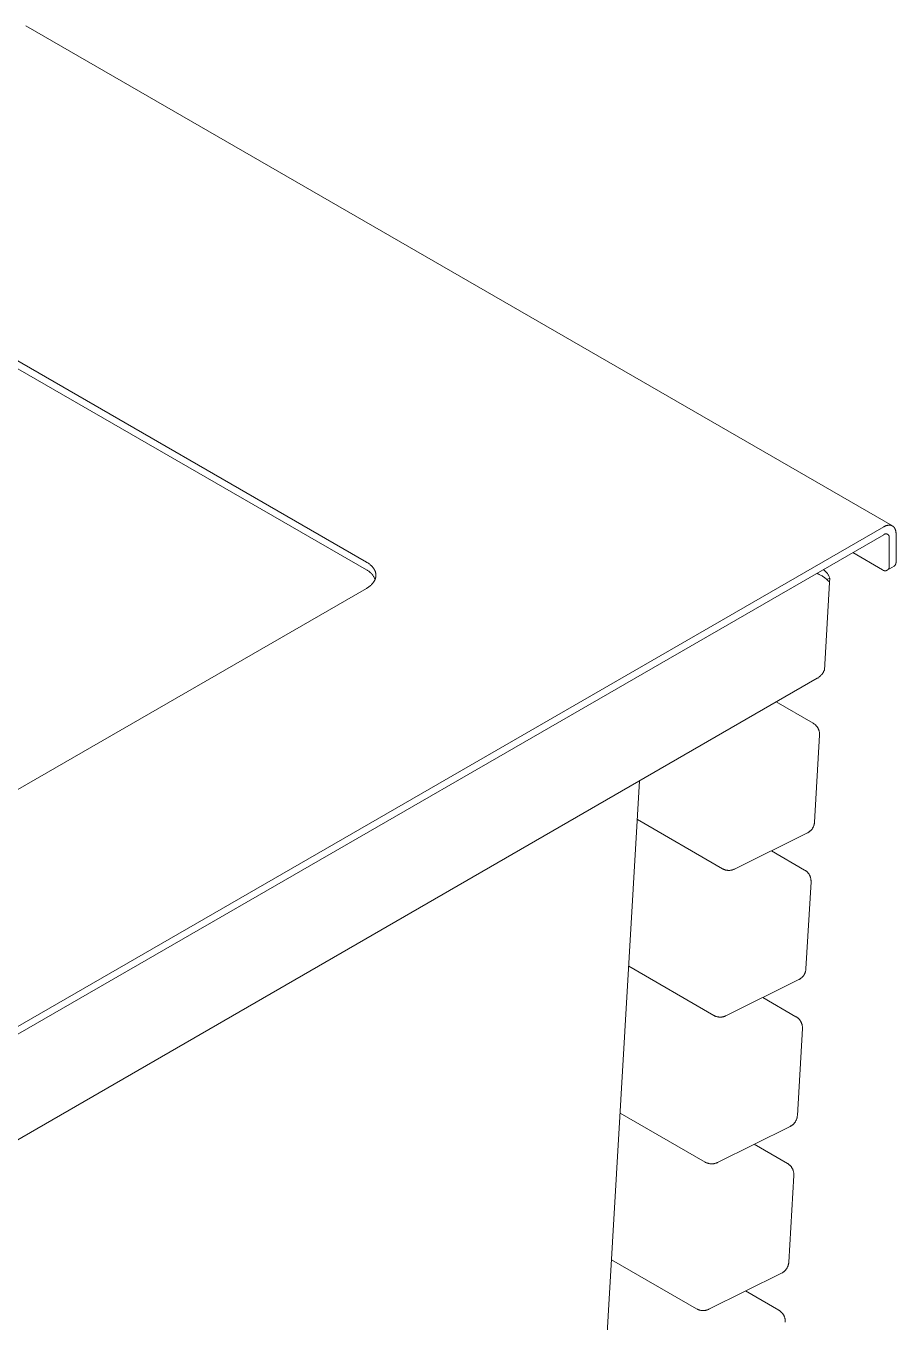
# Model space of a CAD drawing. Header units: millimetres. Extents: x -92 to 3826, y 8 to 2374.
# Drawn here: x 2792.3 to 3062.1, y 1609.1 to 2011.2 of the extents above; entities that cross this region are included whole.
import ezdxf

# ---------------------------------------------------------------- set-up
doc = ezdxf.new("R2010")
doc.units = ezdxf.units.MM
doc.layers.add('ZANO_R', color=7, linetype='Continuous', lineweight=0)

msp = doc.modelspace()

# ---------------------------------------------------------------- linework, layer by layer
at = {"layer": 'ZANO_R'}
for p, q in [((2792.28, 2011.2), (3060.98, 1856.07)), ((2770.59, 1918.34), (2897.87, 1844.86)), ((2770.59, 1915.89), (2897.87, 1842.41)), ((2729.4, 1666), (3058.28, 1855.8)), ((3058.28, 1855.8), (3058.36, 1855.85)), ((3058.36, 1855.85), (3058.45, 1855.89)), ((3058.45, 1855.89), (3058.53, 1855.94)), ((3058.53, 1855.94), (3058.62, 1855.98)), ((3058.62, 1855.98), (3058.71, 1856.02)), ((3058.71, 1856.02), (3058.8, 1856.06)), ((3058.8, 1856.06), (3058.88, 1856.09)), ((3058.88, 1856.09), (3058.97, 1856.13)), ((3058.97, 1856.13), (3059.06, 1856.16)), ((3059.06, 1856.16), (3059.15, 1856.19)), ((3059.15, 1856.19), (3059.24, 1856.21)), ((3059.24, 1856.21), (3059.33, 1856.23)), ((3059.33, 1856.23), (3059.42, 1856.25)), ((3059.42, 1856.25), (3059.51, 1856.27)), ((3059.51, 1856.27), (3059.59, 1856.29)), ((3059.59, 1856.29), (3059.68, 1856.3)), ((3059.68, 1856.3), (3059.77, 1856.31)), ((3059.77, 1856.31), (3059.86, 1856.31)), ((3059.86, 1856.31), (3059.9, 1856.32)), ((3059.9, 1856.32), (3059.95, 1856.32)), ((3059.95, 1856.32), (3059.99, 1856.32)), ((3059.99, 1856.32), (3060.03, 1856.32)), ((3060.03, 1856.32), (3060.07, 1856.32)), ((3060.07, 1856.32), (3060.12, 1856.31)), ((3060.12, 1856.31), (3060.16, 1856.31)), ((3060.16, 1856.31), (3060.2, 1856.31)), ((3060.2, 1856.31), (3060.24, 1856.3)), ((3060.24, 1856.3), (3060.28, 1856.3)), ((3060.28, 1856.3), (3060.33, 1856.29)), ((3060.33, 1856.29), (3060.37, 1856.29)), ((3060.37, 1856.29), (3060.41, 1856.28)), ((3060.41, 1856.28), (3060.45, 1856.27)), ((3060.45, 1856.27), (3060.49, 1856.26)), ((3060.49, 1856.26), (3060.53, 1856.25)), ((3060.53, 1856.25), (3060.57, 1856.24)), ((3060.57, 1856.24), (3060.61, 1856.23)), ((3060.61, 1856.23), (3060.65, 1856.21)), ((3060.65, 1856.21), (3060.68, 1856.2)), ((3060.68, 1856.2), (3060.72, 1856.19)), ((3060.72, 1856.19), (3060.76, 1856.17)), ((3060.76, 1856.17), (3060.8, 1856.16)), ((3060.8, 1856.16), (3060.83, 1856.14)), ((3060.83, 1856.14), (3060.87, 1856.12)), ((3060.87, 1856.12), (3060.91, 1856.1)), ((3060.91, 1856.1), (3060.94, 1856.08)), ((3060.94, 1856.08), (3060.98, 1856.06)), ((3060.98, 1856.06), (3061.01, 1856.04)), ((3061.01, 1856.04), (3061.05, 1856.02)), ((3061.05, 1856.02), (3061.08, 1856)), ((3061.08, 1856), (3061.11, 1855.98)), ((3061.11, 1855.98), (3061.15, 1855.95)), ((3061.15, 1855.95), (3061.18, 1855.93)), ((3061.18, 1855.93), (3061.21, 1855.9)), ((3061.21, 1855.9), (3061.24, 1855.88)), ((3061.24, 1855.88), (3061.27, 1855.85)), ((3061.27, 1855.85), (3061.3, 1855.82)), ((3061.3, 1855.82), (3061.33, 1855.8)), ((3061.33, 1855.8), (3061.36, 1855.77)), ((3061.36, 1855.77), (3061.39, 1855.74)), ((3061.39, 1855.74), (3061.42, 1855.71)), ((3061.42, 1855.71), (3061.45, 1855.68)), ((3061.45, 1855.68), (3061.47, 1855.65)), ((3061.47, 1855.65), (3061.5, 1855.61)), ((3061.5, 1855.61), (3061.53, 1855.58)), ((3061.53, 1855.58), (3061.55, 1855.55)), ((3061.55, 1855.55), (3061.58, 1855.51)), ((3061.58, 1855.51), (3061.6, 1855.48)), ((3061.6, 1855.48), (3061.62, 1855.44)), ((3061.62, 1855.44), (3061.65, 1855.41)), ((3061.65, 1855.41), (3061.67, 1855.37)), ((3061.67, 1855.37), (3061.69, 1855.33)), ((3061.69, 1855.33), (3061.71, 1855.3)), ((3061.71, 1855.3), (3061.73, 1855.26)), ((3061.73, 1855.26), (3061.75, 1855.22)), ((3061.75, 1855.22), (3061.79, 1855.14)), ((3061.79, 1855.14), (3061.83, 1855.06)), ((3061.83, 1855.06), (3061.86, 1854.98)), ((3061.86, 1854.98), (3061.89, 1854.89)), ((3061.89, 1854.89), (3061.92, 1854.81)), ((3061.92, 1854.81), (3061.95, 1854.72)), ((3061.95, 1854.72), (3061.97, 1854.63)), ((3061.97, 1854.63), (3061.99, 1854.54)), ((3061.99, 1854.54), (3062.01, 1854.45)), ((3062.01, 1854.45), (3062.03, 1854.36)), ((3062.03, 1854.36), (3062.05, 1854.26)), ((3062.05, 1854.26), (3062.06, 1854.17)), ((3062.06, 1854.17), (3062.07, 1854.08)), ((3062.07, 1854.08), (3062.08, 1853.98)), ((3062.08, 1853.98), (3062.09, 1853.88)), ((3062.09, 1853.88), (3062.09, 1853.79)), ((2729.4, 1663.55), (3058.28, 1853.35)), ((3058.3, 1853.37), (3058.28, 1853.35)), ((3058.33, 1853.39), (3058.3, 1853.37)), ((3058.36, 1853.41), (3058.33, 1853.39)), ((3058.39, 1853.44), (3058.36, 1853.41)), ((3058.42, 1853.45), (3058.39, 1853.44)), ((3058.45, 1853.47), (3058.42, 1853.45)), ((3058.48, 1853.49), (3058.45, 1853.47)), ((3058.52, 1853.51), (3058.48, 1853.49)), ((3058.55, 1853.52), (3058.52, 1853.51)), ((3058.58, 1853.53), (3058.55, 1853.52)), ((3058.61, 1853.55), (3058.58, 1853.53)), ((3058.65, 1853.56), (3058.61, 1853.55)), ((3058.68, 1853.57), (3058.65, 1853.56)), ((3058.72, 1853.58), (3058.68, 1853.57)), ((3058.75, 1853.58), (3058.72, 1853.58)), ((3058.79, 1853.59), (3058.75, 1853.58)), ((3058.82, 1853.6), (3058.79, 1853.59)), ((3058.86, 1853.6), (3058.82, 1853.6)), ((3058.89, 1853.6), (3058.86, 1853.6)), ((3058.93, 1853.61), (3058.89, 1853.6)), ((3058.97, 1853.61), (3058.93, 1853.61)), ((3059, 1853.6), (3058.97, 1853.61)), ((3059.04, 1853.6), (3059, 1853.6)), ((3059.07, 1853.6), (3059.04, 1853.6)), ((3059.11, 1853.6), (3059.07, 1853.6)), ((3059.14, 1853.59), (3059.11, 1853.6)), ((3059.18, 1853.58), (3059.14, 1853.59)), ((3059.21, 1853.57), (3059.18, 1853.58)), ((3059.25, 1853.56), (3059.21, 1853.57)), ((3059.28, 1853.55), (3059.25, 1853.56)), ((3059.32, 1853.54), (3059.28, 1853.55)), ((3059.35, 1853.53), (3059.32, 1853.54)), ((3059.38, 1853.52), (3059.35, 1853.53)), ((3059.41, 1853.5), (3059.38, 1853.52)), ((3059.45, 1853.48), (3059.41, 1853.5)), ((3059.48, 1853.47), (3059.45, 1853.48)), ((3059.51, 1853.45), (3059.48, 1853.47)), ((3059.54, 1853.43), (3059.51, 1853.45)), ((3059.57, 1853.41), (3059.54, 1853.43)), ((3059.6, 1853.39), (3059.57, 1853.41)), ((3059.62, 1853.36), (3059.6, 1853.39)), ((3059.65, 1853.34), (3059.62, 1853.36)), ((3059.68, 1853.32), (3059.65, 1853.34)), ((3059.7, 1853.29), (3059.68, 1853.32)), ((3059.73, 1853.27), (3059.7, 1853.29)), ((3059.75, 1853.24), (3059.73, 1853.27)), ((3059.77, 1853.21), (3059.75, 1853.24)), ((3059.79, 1853.18), (3059.77, 1853.21)), ((3059.81, 1853.15), (3059.79, 1853.18)), ((3059.83, 1853.12), (3059.81, 1853.15)), ((3059.85, 1853.09), (3059.83, 1853.12)), ((3059.87, 1853.06), (3059.85, 1853.09)), ((3059.89, 1853.03), (3059.87, 1853.06)), ((3059.9, 1853), (3059.89, 1853.03)), ((3059.92, 1852.96), (3059.9, 1853)), ((3059.93, 1852.93), (3059.92, 1852.96)), ((3059.94, 1852.9), (3059.93, 1852.93)), ((3059.95, 1852.86), (3059.94, 1852.9)), ((3059.96, 1852.83), (3059.95, 1852.86)), ((3059.97, 1852.79), (3059.96, 1852.83)), ((3059.98, 1852.76), (3059.97, 1852.79)), ((3059.97, 1852.37), (3059.98, 1852.4)), ((3059.97, 1843.71), (3059.97, 1852.37)), ((3059.98, 1852.72), (3059.98, 1852.76)), ((3059.99, 1852.69), (3059.98, 1852.72)), ((3059.98, 1852.4), (3059.99, 1852.44)), ((3059.99, 1852.65), (3059.99, 1852.69)), ((3059.99, 1852.62), (3059.99, 1852.65)), ((3059.99, 1852.58), (3059.99, 1852.62)), ((3059.99, 1852.55), (3059.99, 1852.58)), ((3059.99, 1852.51), (3059.99, 1852.55)), ((3059.99, 1852.47), (3059.99, 1852.51)), ((3059.99, 1852.44), (3059.99, 1852.47)), ((3062.09, 1853.79), (3062.09, 1853.69)), ((3062.09, 1853.69), (3062.1, 1853.59)), ((3062.1, 1853.59), (3062.09, 1844.94)), ((3048.66, 1847.8), (3057.85, 1842.49)), ((2897.87, 1844.86), (2898.03, 1844.77)), ((2897.87, 1842.41), (2898.05, 1842.31)), ((2898.03, 1844.77), (2898.18, 1844.67)), ((2898.05, 1842.31), (2898.22, 1842.21)), ((2898.18, 1844.67), (2898.33, 1844.57)), ((2898.22, 1842.21), (2898.39, 1842.11)), ((2898.33, 1844.57), (2898.48, 1844.47)), ((2898.39, 1842.11), (2898.56, 1841.99)), ((2898.48, 1844.47), (2898.62, 1844.37)), ((2898.56, 1841.99), (2898.72, 1841.88)), ((2898.62, 1844.37), (2898.76, 1844.27)), ((2898.72, 1841.88), (2898.88, 1841.75)), ((2898.76, 1844.27), (2898.9, 1844.16)), ((2898.9, 1844.16), (2899.04, 1844.05)), ((2899.04, 1844.05), (2899.17, 1843.93)), ((2899.17, 1843.93), (2899.3, 1843.82)), ((2899.3, 1843.82), (2899.42, 1843.7)), ((2899.42, 1843.7), (2899.54, 1843.58)), ((2899.54, 1843.58), (2899.66, 1843.45)), ((2899.66, 1843.45), (2899.77, 1843.33)), ((2899.77, 1843.33), (2899.88, 1843.2)), ((2899.88, 1843.2), (2899.98, 1843.07)), ((2899.98, 1843.07), (2900.07, 1842.94)), ((2900.07, 1842.94), (2900.16, 1842.8)), ((2900.16, 1842.8), (2900.21, 1842.73)), ((2900.21, 1842.73), (2900.25, 1842.67)), ((2900.25, 1842.67), (2900.29, 1842.6)), ((2900.29, 1842.6), (2900.33, 1842.53)), ((2900.33, 1842.53), (2900.37, 1842.46)), ((2900.37, 1842.46), (2900.4, 1842.39)), ((2900.4, 1842.39), (2900.44, 1842.32)), ((2900.44, 1842.32), (2900.47, 1842.25)), ((2900.47, 1842.25), (2900.5, 1842.17)), ((2900.5, 1842.17), (2900.53, 1842.1)), ((2900.53, 1842.1), (2900.56, 1842.03)), ((2900.56, 1842.03), (2900.59, 1841.96)), ((2900.59, 1841.96), (2900.61, 1841.89)), ((2900.61, 1841.89), (2900.64, 1841.81)), ((2900.64, 1841.81), (2900.66, 1841.74)), ((3039.53, 1842.53), (3039.65, 1842.44)), ((3039.65, 1842.44), (3039.78, 1842.35)), ((3039.78, 1842.35), (3039.9, 1842.26)), ((3039.9, 1842.26), (3040.01, 1842.16)), ((3040.01, 1842.16), (3040.13, 1842.06)), ((3040.13, 1842.06), (3040.23, 1841.96)), ((3040.23, 1841.96), (3040.33, 1841.86)), ((3040.33, 1841.86), (3040.43, 1841.76)), ((3057.85, 1842.49), (3057.88, 1842.46)), ((3057.88, 1842.46), (3057.92, 1842.43)), ((3057.92, 1842.43), (3057.96, 1842.4)), ((3057.96, 1842.4), (3057.99, 1842.38)), ((3057.99, 1842.38), (3058.03, 1842.36)), ((3058.03, 1842.36), (3058.07, 1842.33)), ((3058.07, 1842.33), (3058.11, 1842.31)), ((3058.11, 1842.31), (3058.15, 1842.29)), ((3058.15, 1842.29), (3058.19, 1842.27)), ((3058.19, 1842.27), (3058.23, 1842.26)), ((3058.23, 1842.26), (3058.27, 1842.24)), ((3058.27, 1842.24), (3058.31, 1842.23)), ((3058.31, 1842.23), (3058.36, 1842.21)), ((3058.36, 1842.21), (3058.4, 1842.2)), ((3058.4, 1842.2), (3058.44, 1842.19)), ((3058.44, 1842.19), (3058.49, 1842.18)), ((3058.49, 1842.18), (3058.53, 1842.18)), ((3058.53, 1842.18), (3058.58, 1842.17)), ((3058.58, 1842.17), (3058.62, 1842.17)), ((3058.62, 1842.17), (3058.67, 1842.17)), ((3058.67, 1842.17), (3058.71, 1842.17)), ((3058.71, 1842.17), (3058.76, 1842.17)), ((3058.76, 1842.17), (3058.8, 1842.17)), ((3058.8, 1842.17), (3058.84, 1842.17)), ((3058.84, 1842.17), (3058.89, 1842.18)), ((3058.89, 1842.18), (3058.93, 1842.19)), ((3058.93, 1842.19), (3058.98, 1842.19)), ((3058.98, 1842.19), (3059.02, 1842.2)), ((3059.02, 1842.2), (3059.06, 1842.22)), ((3059.06, 1842.22), (3059.11, 1842.23)), ((3059.11, 1842.23), (3059.15, 1842.24)), ((3059.15, 1842.24), (3059.19, 1842.26)), ((3059.19, 1842.26), (3059.23, 1842.28)), ((3059.23, 1842.28), (3059.27, 1842.3)), ((3059.27, 1842.3), (3059.31, 1842.32)), ((3059.31, 1842.32), (3059.35, 1842.34)), ((3059.35, 1842.34), (3059.39, 1842.36)), ((3061.47, 1843.56), (3059.39, 1842.36)), ((3059.39, 1842.36), (3059.43, 1842.39)), ((3059.43, 1842.39), (3059.46, 1842.41)), ((3059.46, 1842.41), (3059.5, 1842.44)), ((3059.5, 1842.44), (3059.53, 1842.47)), ((3059.53, 1842.47), (3059.57, 1842.5)), ((3059.57, 1842.5), (3059.6, 1842.53)), ((3059.6, 1842.53), (3059.63, 1842.56)), ((3059.63, 1842.56), (3059.66, 1842.59)), ((3059.66, 1842.59), (3059.69, 1842.62)), ((3059.69, 1842.62), (3059.72, 1842.66)), ((3059.72, 1842.66), (3059.75, 1842.69)), ((3059.75, 1842.69), (3059.77, 1842.73)), ((3059.77, 1842.73), (3059.8, 1842.77)), ((3059.8, 1842.77), (3059.82, 1842.81)), ((3059.82, 1842.81), (3059.84, 1842.85)), ((3059.84, 1842.85), (3059.86, 1842.89)), ((3059.86, 1842.89), (3059.88, 1842.93)), ((3059.88, 1842.93), (3059.9, 1842.97)), ((3059.9, 1842.97), (3059.92, 1843.01)), ((3059.92, 1843.01), (3059.93, 1843.05)), ((3059.93, 1843.05), (3059.94, 1843.09)), ((3059.94, 1843.09), (3059.96, 1843.14)), ((3059.96, 1843.14), (3059.97, 1843.18)), ((3059.98, 1843.67), (3059.97, 1843.71)), ((3059.97, 1843.18), (3059.98, 1843.22)), ((3059.99, 1843.62), (3059.98, 1843.67)), ((3059.98, 1843.27), (3059.99, 1843.31)), ((3059.98, 1843.22), (3059.98, 1843.27)), ((3059.99, 1843.58), (3059.99, 1843.62)), ((3060, 1843.54), (3059.99, 1843.58)), ((3059.99, 1843.36), (3060, 1843.4)), ((3059.99, 1843.31), (3059.99, 1843.36)), ((3060, 1843.49), (3060, 1843.54)), ((3060, 1843.45), (3060, 1843.49)), ((3060, 1843.4), (3060, 1843.45)), ((3061.47, 1843.56), (3061.51, 1843.59)), ((3061.51, 1843.59), (3061.56, 1843.63)), ((3061.56, 1843.63), (3061.6, 1843.66)), ((3061.6, 1843.66), (3061.63, 1843.7)), ((3061.63, 1843.7), (3061.67, 1843.73)), ((3061.67, 1843.73), (3061.71, 1843.77)), ((3061.71, 1843.77), (3061.74, 1843.81)), ((3061.74, 1843.81), (3061.78, 1843.85)), ((3061.78, 1843.85), (3061.81, 1843.89)), ((3061.81, 1843.89), (3061.84, 1843.94)), ((3061.84, 1843.94), (3061.87, 1843.98)), ((3061.87, 1843.98), (3061.89, 1844.03)), ((3061.89, 1844.03), (3061.92, 1844.07)), ((3061.92, 1844.07), (3061.94, 1844.12)), ((3061.94, 1844.12), (3061.97, 1844.17)), ((3061.97, 1844.17), (3061.99, 1844.22)), ((3061.99, 1844.22), (3062.01, 1844.26)), ((3062.01, 1844.26), (3062.02, 1844.31)), ((3062.02, 1844.31), (3062.04, 1844.36)), ((3062.04, 1844.36), (3062.05, 1844.41)), ((3062.05, 1844.41), (3062.07, 1844.47)), ((3062.07, 1844.47), (3062.08, 1844.52)), ((3062.08, 1844.57), (3062.09, 1844.62)), ((3062.08, 1844.52), (3062.08, 1844.57)), ((3062.1, 1844.88), (3062.09, 1844.94)), ((3062.09, 1844.62), (3062.1, 1844.67)), ((3062.1, 1844.83), (3062.1, 1844.88)), ((3062.1, 1844.78), (3062.1, 1844.83)), ((3062.1, 1844.73), (3062.1, 1844.78)), ((3062.1, 1844.67), (3062.1, 1844.73)), ((2898.88, 1841.75), (2899.03, 1841.63)), ((2899.03, 1841.63), (2899.18, 1841.49)), ((2899.18, 1841.49), (2899.32, 1841.35)), ((2899.42, 1837.85), (2899.3, 1837.73)), ((2899.32, 1841.35), (2899.46, 1841.21)), ((2899.54, 1837.97), (2899.42, 1837.85)), ((2899.46, 1841.21), (2899.6, 1841.06)), ((2899.66, 1838.1), (2899.54, 1837.97)), ((2899.6, 1841.06), (2899.73, 1840.91)), ((2899.77, 1838.22), (2899.66, 1838.1)), ((2899.73, 1840.91), (2899.86, 1840.75)), ((2899.88, 1838.35), (2899.77, 1838.22)), ((2899.86, 1840.75), (2899.97, 1840.59)), ((2899.98, 1838.48), (2899.88, 1838.35)), ((2899.97, 1840.59), (2900.09, 1840.43)), ((2900.07, 1838.62), (2899.98, 1838.48)), ((2900.16, 1838.75), (2900.07, 1838.62)), ((2900.09, 1840.43), (2900.2, 1840.26)), ((2900.21, 1838.82), (2900.16, 1838.75)), ((2900.2, 1840.26), (2900.3, 1840.09)), ((2900.25, 1838.89), (2900.21, 1838.82)), ((2900.29, 1838.96), (2900.25, 1838.89)), ((2900.33, 1839.02), (2900.29, 1838.96)), ((2900.3, 1840.09), (2900.4, 1839.91)), ((2900.37, 1839.09), (2900.33, 1839.02)), ((2900.4, 1839.16), (2900.37, 1839.09)), ((2900.4, 1839.91), (2900.49, 1839.73)), ((2900.44, 1839.24), (2900.4, 1839.16)), ((2900.47, 1839.31), (2900.44, 1839.24)), ((2900.5, 1839.38), (2900.47, 1839.31)), ((2900.49, 1839.73), (2900.57, 1839.55)), ((2900.53, 1839.45), (2900.5, 1839.38)), ((2900.56, 1839.52), (2900.53, 1839.45)), ((2900.59, 1839.59), (2900.56, 1839.52)), ((2900.61, 1839.67), (2900.59, 1839.59)), ((2900.64, 1839.74), (2900.61, 1839.67)), ((2900.66, 1839.81), (2900.64, 1839.74)), ((2900.66, 1841.74), (2900.68, 1841.67)), ((2900.68, 1839.88), (2900.66, 1839.81)), ((2900.68, 1841.67), (2900.7, 1841.59)), ((2900.7, 1839.96), (2900.68, 1839.88)), ((2900.7, 1841.59), (2900.72, 1841.52)), ((2900.72, 1840.03), (2900.7, 1839.96)), ((2900.72, 1841.52), (2900.73, 1841.45)), ((2900.73, 1840.11), (2900.72, 1840.03)), ((2900.73, 1841.45), (2900.75, 1841.37)), ((2900.75, 1840.18), (2900.73, 1840.11)), ((2900.75, 1841.37), (2900.76, 1841.3)), ((2900.76, 1840.25), (2900.75, 1840.18)), ((2900.76, 1841.3), (2900.77, 1841.22)), ((2900.77, 1840.33), (2900.76, 1840.25)), ((2900.77, 1841.22), (2900.78, 1841.15)), ((2900.78, 1840.4), (2900.77, 1840.33)), ((2900.78, 1841.15), (2900.79, 1841.07)), ((2900.79, 1840.48), (2900.78, 1840.4)), ((2900.79, 1841.07), (2900.79, 1841)), ((2900.79, 1841), (2900.8, 1840.93)), ((2900.8, 1840.63), (2900.79, 1840.55)), ((2900.79, 1840.55), (2900.79, 1840.48)), ((2900.8, 1840.93), (2900.8, 1840.85)), ((2900.8, 1840.85), (2900.8, 1840.78)), ((2900.8, 1840.78), (2900.8, 1840.7)), ((2900.8, 1840.7), (2900.8, 1840.63)), ((3037.73, 1841.25), (3037.48, 1841.35)), ((3037.98, 1841.16), (3037.73, 1841.25)), ((3038.22, 1841.05), (3037.98, 1841.16)), ((3038.46, 1840.93), (3038.22, 1841.05)), ((3038.7, 1840.81), (3038.46, 1840.93)), ((3038.93, 1840.68), (3038.7, 1840.81)), ((3039.16, 1840.54), (3038.93, 1840.68)), ((3039.39, 1840.4), (3039.16, 1840.54)), ((3039.64, 1840.23), (3039.39, 1840.4)), ((3039.73, 1840.17), (3039.64, 1840.23)), ((3039.89, 1840.05), (3039.73, 1840.17)), ((3039.88, 1811.36), (3041.47, 1838.5)), ((3040.14, 1839.85), (3039.89, 1840.05)), ((3040.38, 1839.65), (3040.14, 1839.85)), ((3040.62, 1839.43), (3040.38, 1839.65)), ((3040.43, 1841.76), (3040.53, 1841.65)), ((3040.53, 1841.65), (3040.62, 1841.54)), ((3040.62, 1841.54), (3040.71, 1841.43)), ((3040.76, 1839.3), (3040.62, 1839.43)), ((3040.65, 1839.41), (3041.55, 1839.86)), ((3040.71, 1841.43), (3040.82, 1841.27)), ((3040.9, 1839.15), (3040.76, 1839.3)), ((3040.82, 1841.27), (3040.93, 1841.11)), ((3041.04, 1839.01), (3040.9, 1839.15)), ((3040.93, 1841.11), (3041.04, 1840.94)), ((3041.04, 1840.94), (3041.14, 1840.77)), ((3041.19, 1838.84), (3041.04, 1839.01)), ((3041.14, 1840.77), (3041.23, 1840.6)), ((3041.33, 1838.68), (3041.19, 1838.84)), ((3041.23, 1840.6), (3041.32, 1840.43)), ((3041.32, 1840.43), (3041.4, 1840.25)), ((3041.47, 1838.5), (3041.33, 1838.68)), ((3041.4, 1840.25), (3041.47, 1840.07)), ((3041.47, 1840.07), (3041.55, 1839.86)), ((3041.47, 1838.5), (3041.55, 1839.86)), ((2897.87, 1836.69), (2763.52, 1759.16)), ((2898.03, 1836.79), (2897.87, 1836.69)), ((2898.18, 1836.88), (2898.03, 1836.79)), ((2898.33, 1836.98), (2898.18, 1836.88)), ((2898.48, 1837.08), (2898.33, 1836.98)), ((2898.62, 1837.18), (2898.48, 1837.08)), ((2898.76, 1837.29), (2898.62, 1837.18)), ((2898.9, 1837.39), (2898.76, 1837.29)), ((2899.04, 1837.51), (2898.9, 1837.39)), ((2899.17, 1837.62), (2899.04, 1837.51)), ((2899.3, 1837.73), (2899.17, 1837.62)), ((3038.67, 1809.56), (3038.8, 1809.69)), ((3038.8, 1809.69), (3038.92, 1809.83)), ((3038.92, 1809.83), (3039.04, 1809.96)), ((3039.04, 1809.96), (3039.15, 1810.11)), ((3039.15, 1810.11), (3039.26, 1810.25)), ((3039.26, 1810.25), (3039.37, 1810.4)), ((3039.37, 1810.4), (3039.47, 1810.55)), ((3039.47, 1810.55), (3039.56, 1810.71)), ((3039.56, 1810.71), (3039.65, 1810.87)), ((3039.65, 1810.87), (3039.73, 1811.03)), ((3039.73, 1811.03), (3039.81, 1811.19)), ((3039.81, 1811.19), (3039.88, 1811.36)), ((3037.66, 1808.79), (2757.85, 1647.24)), ((3037.66, 1808.79), (3037.81, 1808.88)), ((3037.81, 1808.88), (3037.97, 1808.99)), ((3037.97, 1808.99), (3038.11, 1809.09)), ((3038.11, 1809.09), (3038.26, 1809.2)), ((3038.26, 1809.2), (3038.4, 1809.32)), ((3038.4, 1809.32), (3038.54, 1809.44)), ((3038.54, 1809.44), (3038.67, 1809.56)), ((3024.95, 1801.45), (3036.4, 1794.84)), ((3036.4, 1794.84), (3036.52, 1794.77)), ((3036.52, 1794.77), (3036.63, 1794.7)), ((3036.63, 1794.7), (3036.75, 1794.62)), ((3036.75, 1794.62), (3036.86, 1794.54)), ((3036.86, 1794.54), (3036.96, 1794.45)), ((3036.96, 1794.45), (3037.07, 1794.36)), ((3037.07, 1794.36), (3037.17, 1794.26)), ((3037.17, 1794.26), (3037.27, 1794.17)), ((3037.27, 1794.17), (3037.36, 1794.07)), ((3037.36, 1794.07), (3037.45, 1793.96)), ((3037.45, 1793.96), (3037.54, 1793.86)), ((3037.54, 1793.86), (3037.62, 1793.75)), ((3037.62, 1793.75), (3037.7, 1793.63)), ((3037.7, 1793.63), (3037.78, 1793.52)), ((3038.39, 1791.15), (3036.81, 1764.17)), ((3037.78, 1793.52), (3037.85, 1793.4)), ((3037.85, 1793.4), (3037.92, 1793.28)), ((3037.92, 1793.28), (3037.98, 1793.16)), ((3037.98, 1793.16), (3038.04, 1793.03)), ((3038.04, 1793.03), (3038.1, 1792.9)), ((3038.1, 1792.9), (3038.15, 1792.78)), ((3038.15, 1792.78), (3038.19, 1792.64)), ((3038.19, 1792.64), (3038.23, 1792.51)), ((3038.23, 1792.51), (3038.27, 1792.38)), ((3038.27, 1792.38), (3038.3, 1792.25)), ((3038.3, 1792.25), (3038.33, 1792.11)), ((3038.33, 1792.11), (3038.35, 1791.97)), ((3038.35, 1791.97), (3038.37, 1791.84)), ((3038.37, 1791.84), (3038.39, 1791.7)), ((3038.39, 1791.7), (3038.39, 1791.56)), ((3038.39, 1791.56), (3038.4, 1791.42)), ((3038.4, 1791.28), (3038.39, 1791.15)), ((3038.4, 1791.42), (3038.4, 1791.28)), ((2982.58, 1776.99), (2946.04, 1152.53)), ((3008.25, 1749.73), (2981.87, 1764.96)), ((3035.49, 1761.43), (3035.39, 1761.34)), ((3035.59, 1761.52), (3035.49, 1761.43)), ((3035.69, 1761.62), (3035.59, 1761.52)), ((3035.78, 1761.72), (3035.69, 1761.62)), ((3035.87, 1761.82), (3035.78, 1761.72)), ((3035.96, 1761.92), (3035.87, 1761.82)), ((3036.04, 1762.03), (3035.96, 1761.92)), ((3036.12, 1762.14), (3036.04, 1762.03)), ((3036.19, 1762.26), (3036.12, 1762.14)), ((3036.26, 1762.37), (3036.19, 1762.26)), ((3036.33, 1762.49), (3036.26, 1762.37)), ((3036.39, 1762.61), (3036.33, 1762.49)), ((3036.45, 1762.73), (3036.39, 1762.61)), ((3036.51, 1762.86), (3036.45, 1762.73)), ((3036.56, 1762.98), (3036.51, 1762.86)), ((3036.6, 1763.11), (3036.56, 1762.98)), ((3036.65, 1763.24), (3036.6, 1763.11)), ((3036.68, 1763.37), (3036.65, 1763.24)), ((3036.72, 1763.5), (3036.68, 1763.37)), ((3036.74, 1763.63), (3036.72, 1763.5)), ((3036.77, 1763.77), (3036.74, 1763.63)), ((3036.79, 1763.9), (3036.77, 1763.77)), ((3036.8, 1764.04), (3036.79, 1763.9)), ((3036.81, 1764.17), (3036.8, 1764.04)), ((3034.6, 1760.82), (3012.03, 1749.61)), ((3034.72, 1760.88), (3034.6, 1760.82)), ((3034.84, 1760.95), (3034.72, 1760.88)), ((3034.95, 1761.02), (3034.84, 1760.95)), ((3035.07, 1761.1), (3034.95, 1761.02)), ((3035.18, 1761.17), (3035.07, 1761.1)), ((3035.29, 1761.26), (3035.18, 1761.17)), ((3035.39, 1761.34), (3035.29, 1761.26)), ((3023.43, 1755.27), (3033.73, 1749.32)), ((3008.37, 1749.67), (3008.25, 1749.73)), ((3008.49, 1749.6), (3008.37, 1749.67)), ((3008.61, 1749.55), (3008.49, 1749.6)), ((3008.74, 1749.49), (3008.61, 1749.55)), ((3008.86, 1749.44), (3008.74, 1749.49)), ((3008.99, 1749.4), (3008.86, 1749.44)), ((3009.12, 1749.36), (3008.99, 1749.4)), ((3009.25, 1749.32), (3009.12, 1749.36)), ((3009.38, 1749.29), (3009.25, 1749.32)), ((3011.27, 1749.33), (3011.13, 1749.29)), ((3011.4, 1749.36), (3011.27, 1749.33)), ((3011.53, 1749.4), (3011.4, 1749.36)), ((3011.65, 1749.45), (3011.53, 1749.4)), ((3011.78, 1749.5), (3011.65, 1749.45)), ((3011.9, 1749.55), (3011.78, 1749.5)), ((3012.03, 1749.61), (3011.9, 1749.55)), ((3033.73, 1749.32), (3033.85, 1749.25)), ((3009.52, 1749.26), (3009.38, 1749.29)), ((3009.65, 1749.24), (3009.52, 1749.26)), ((3009.78, 1749.22), (3009.65, 1749.24)), ((3009.92, 1749.21), (3009.78, 1749.22)), ((3010.05, 1749.2), (3009.92, 1749.21)), ((3010.19, 1749.2), (3010.05, 1749.2)), ((3010.33, 1749.2), (3010.19, 1749.2)), ((3010.46, 1749.2), (3010.33, 1749.2)), ((3010.6, 1749.21), (3010.46, 1749.2)), ((3010.73, 1749.22), (3010.6, 1749.21)), ((3010.87, 1749.24), (3010.73, 1749.22)), ((3011, 1749.27), (3010.87, 1749.24)), ((3011.13, 1749.29), (3011, 1749.27)), ((3033.85, 1749.25), (3033.97, 1749.18)), ((3033.97, 1749.18), (3034.08, 1749.1)), ((3034.08, 1749.1), (3034.19, 1749.01)), ((3035.73, 1745.63), (3034.15, 1718.65)), ((3034.19, 1749.01), (3034.3, 1748.93)), ((3034.3, 1748.93), (3034.41, 1748.84)), ((3034.41, 1748.84), (3034.51, 1748.74)), ((3034.51, 1748.74), (3034.6, 1748.65)), ((3034.6, 1748.65), (3034.7, 1748.55)), ((3034.7, 1748.55), (3034.79, 1748.44)), ((3034.79, 1748.44), (3034.88, 1748.33)), ((3034.88, 1748.33), (3034.96, 1748.22)), ((3034.96, 1748.22), (3035.04, 1748.11)), ((3035.04, 1748.11), (3035.12, 1748)), ((3035.12, 1748), (3035.19, 1747.88)), ((3035.19, 1747.88), (3035.26, 1747.76)), ((3035.26, 1747.76), (3035.32, 1747.63)), ((3035.32, 1747.63), (3035.38, 1747.51)), ((3035.38, 1747.51), (3035.43, 1747.38)), ((3035.43, 1747.38), (3035.48, 1747.25)), ((3035.48, 1747.25), (3035.53, 1747.12)), ((3035.53, 1747.12), (3035.57, 1746.99)), ((3035.57, 1746.99), (3035.61, 1746.86)), ((3035.61, 1746.86), (3035.64, 1746.72)), ((3035.64, 1746.72), (3035.67, 1746.59)), ((3035.67, 1746.59), (3035.69, 1746.45)), ((3035.69, 1746.45), (3035.71, 1746.32)), ((3035.71, 1746.32), (3035.72, 1746.18)), ((3035.72, 1746.18), (3035.73, 1746.04)), ((3035.73, 1746.04), (3035.73, 1745.9)), ((3035.73, 1745.9), (3035.73, 1745.76)), ((3035.73, 1745.76), (3035.73, 1745.63)), ((3005.58, 1704.21), (2979.21, 1719.44)), ((3033.79, 1717.21), (3033.73, 1717.09)), ((3033.84, 1717.33), (3033.79, 1717.21)), ((3033.89, 1717.46), (3033.84, 1717.33)), ((3033.94, 1717.59), (3033.89, 1717.46)), ((3033.98, 1717.72), (3033.94, 1717.59)), ((3034.02, 1717.85), (3033.98, 1717.72)), ((3034.05, 1717.98), (3034.02, 1717.85)), ((3034.08, 1718.11), (3034.05, 1717.98)), ((3034.11, 1718.25), (3034.08, 1718.11)), ((3034.12, 1718.38), (3034.11, 1718.25)), ((3034.14, 1718.51), (3034.12, 1718.38)), ((3034.15, 1718.65), (3034.14, 1718.51)), ((3031.94, 1715.3), (3009.36, 1704.09)), ((3032.06, 1715.36), (3031.94, 1715.3)), ((3032.17, 1715.43), (3032.06, 1715.36)), ((3032.29, 1715.5), (3032.17, 1715.43)), ((3032.4, 1715.57), (3032.29, 1715.5)), ((3032.51, 1715.65), (3032.4, 1715.57)), ((3032.62, 1715.73), (3032.51, 1715.65)), ((3032.73, 1715.82), (3032.62, 1715.73)), ((3032.83, 1715.91), (3032.73, 1715.82)), ((3032.93, 1716), (3032.83, 1715.91)), ((3033.03, 1716.1), (3032.93, 1716)), ((3033.12, 1716.2), (3033.03, 1716.1)), ((3033.21, 1716.3), (3033.12, 1716.2)), ((3033.29, 1716.4), (3033.21, 1716.3)), ((3033.38, 1716.51), (3033.29, 1716.4)), ((3033.46, 1716.62), (3033.38, 1716.51)), ((3033.53, 1716.73), (3033.46, 1716.62)), ((3033.6, 1716.85), (3033.53, 1716.73)), ((3033.67, 1716.97), (3033.6, 1716.85)), ((3033.73, 1717.09), (3033.67, 1716.97)), ((3020.76, 1709.75), (3031.07, 1703.8)), ((3005.7, 1704.14), (3005.58, 1704.21)), ((3005.82, 1704.08), (3005.7, 1704.14)), ((3005.95, 1704.02), (3005.82, 1704.08)), ((3006.07, 1703.97), (3005.95, 1704.02)), ((3006.2, 1703.92), (3006.07, 1703.97)), ((3006.33, 1703.88), (3006.2, 1703.92)), ((3006.46, 1703.84), (3006.33, 1703.88)), ((3006.59, 1703.8), (3006.46, 1703.84)), ((3006.72, 1703.77), (3006.59, 1703.8)), ((3006.85, 1703.74), (3006.72, 1703.77)), ((3006.99, 1703.72), (3006.85, 1703.74)), ((3007.12, 1703.7), (3006.99, 1703.72)), ((3007.26, 1703.69), (3007.12, 1703.7)), ((3007.39, 1703.68), (3007.26, 1703.69)), ((3007.53, 1703.67), (3007.39, 1703.68)), ((3007.66, 1703.67), (3007.53, 1703.67)), ((3007.8, 1703.68), (3007.66, 1703.67)), ((3007.93, 1703.69), (3007.8, 1703.68)), ((3008.07, 1703.7), (3007.93, 1703.69)), ((3008.2, 1703.72), (3008.07, 1703.7)), ((3008.34, 1703.75), (3008.2, 1703.72)), ((3008.47, 1703.77), (3008.34, 1703.75)), ((3008.6, 1703.81), (3008.47, 1703.77)), ((3008.73, 1703.84), (3008.6, 1703.81)), ((3008.86, 1703.88), (3008.73, 1703.84)), ((3008.99, 1703.93), (3008.86, 1703.88)), ((3009.12, 1703.98), (3008.99, 1703.93)), ((3009.24, 1704.03), (3009.12, 1703.98)), ((3009.36, 1704.09), (3009.24, 1704.03)), ((3031.07, 1703.8), (3031.19, 1703.73)), ((3031.19, 1703.73), (3031.31, 1703.66)), ((3031.31, 1703.66), (3031.42, 1703.58)), ((3031.42, 1703.58), (3031.53, 1703.49)), ((3031.53, 1703.49), (3031.64, 1703.41)), ((3031.64, 1703.41), (3031.74, 1703.32)), ((3031.74, 1703.32), (3031.84, 1703.22)), ((3031.84, 1703.22), (3031.94, 1703.12)), ((3031.94, 1703.12), (3032.04, 1703.02)), ((3032.04, 1703.02), (3032.13, 1702.92)), ((3032.13, 1702.92), (3032.21, 1702.81)), ((3032.21, 1702.81), (3032.3, 1702.7)), ((3032.3, 1702.7), (3032.38, 1702.59)), ((3032.38, 1702.59), (3032.45, 1702.47)), ((3032.45, 1702.47), (3032.52, 1702.36)), ((3032.52, 1702.36), (3032.59, 1702.24)), ((3032.59, 1702.24), (3032.66, 1702.11)), ((3032.66, 1702.11), (3032.72, 1701.99)), ((3032.72, 1701.99), (3032.77, 1701.86)), ((3032.77, 1701.86), (3032.82, 1701.73)), ((3032.82, 1701.73), (3032.87, 1701.6)), ((3032.87, 1701.6), (3032.91, 1701.47)), ((3032.91, 1701.47), (3032.94, 1701.34)), ((3032.94, 1701.34), (3032.98, 1701.2)), ((3032.98, 1701.2), (3033, 1701.07)), ((3033, 1701.07), (3033.03, 1700.93)), ((3033.06, 1700.1), (3031.49, 1673.13)), ((3033.03, 1700.93), (3033.05, 1700.79)), ((3033.05, 1700.79), (3033.06, 1700.66)), ((3033.06, 1700.66), (3033.07, 1700.52)), ((3033.07, 1700.24), (3033.06, 1700.1)), ((3033.07, 1700.52), (3033.07, 1700.38)), ((3033.07, 1700.38), (3033.07, 1700.24)), ((3002.92, 1658.69), (2976.55, 1673.92)), ((3031.48, 1672.99), (3031.46, 1672.86)), ((3031.49, 1673.13), (3031.48, 1672.99)), ((3029.27, 1669.78), (3006.7, 1658.57)), ((3029.39, 1669.84), (3029.27, 1669.78)), ((3029.51, 1669.91), (3029.39, 1669.84)), ((3029.63, 1669.98), (3029.51, 1669.91)), ((3029.74, 1670.05), (3029.63, 1669.98)), ((3029.85, 1670.13), (3029.74, 1670.05)), ((3029.96, 1670.21), (3029.85, 1670.13)), ((3030.06, 1670.3), (3029.96, 1670.21)), ((3030.17, 1670.39), (3030.06, 1670.3)), ((3030.27, 1670.48), (3030.17, 1670.39)), ((3030.36, 1670.58), (3030.27, 1670.48)), ((3030.46, 1670.67), (3030.36, 1670.58)), ((3030.54, 1670.78), (3030.46, 1670.67)), ((3030.63, 1670.88), (3030.54, 1670.78)), ((3030.71, 1670.99), (3030.63, 1670.88)), ((3030.79, 1671.1), (3030.71, 1670.99)), ((3030.87, 1671.21), (3030.79, 1671.1)), ((3030.94, 1671.33), (3030.87, 1671.21)), ((3031, 1671.45), (3030.94, 1671.33)), ((3031.07, 1671.57), (3031, 1671.45)), ((3031.13, 1671.69), (3031.07, 1671.57)), ((3031.18, 1671.81), (3031.13, 1671.69)), ((3031.23, 1671.94), (3031.18, 1671.81)), ((3031.28, 1672.07), (3031.23, 1671.94)), ((3031.32, 1672.2), (3031.28, 1672.07)), ((3031.36, 1672.33), (3031.32, 1672.2)), ((3031.39, 1672.46), (3031.36, 1672.33)), ((3031.42, 1672.59), (3031.39, 1672.46)), ((3031.44, 1672.72), (3031.42, 1672.59)), ((3031.46, 1672.86), (3031.44, 1672.72)), ((3018.1, 1664.23), (3028.41, 1658.28)), ((3003.04, 1658.62), (3002.92, 1658.69)), ((3003.16, 1658.56), (3003.04, 1658.62)), ((3003.28, 1658.5), (3003.16, 1658.56)), ((3003.41, 1658.45), (3003.28, 1658.5)), ((3003.53, 1658.4), (3003.41, 1658.45)), ((3003.66, 1658.36), (3003.53, 1658.4)), ((3003.79, 1658.32), (3003.66, 1658.36)), ((3003.92, 1658.28), (3003.79, 1658.32)), ((3004.06, 1658.25), (3003.92, 1658.28)), ((3004.19, 1658.22), (3004.06, 1658.25)), ((3004.32, 1658.2), (3004.19, 1658.22)), ((3004.46, 1658.18), (3004.32, 1658.2)), ((3004.59, 1658.17), (3004.46, 1658.18)), ((3004.73, 1658.16), (3004.59, 1658.17)), ((3004.86, 1658.15), (3004.73, 1658.16)), ((3005, 1658.15), (3004.86, 1658.15)), ((3005.13, 1658.16), (3005, 1658.15)), ((3005.27, 1658.17), (3005.13, 1658.16)), ((3005.41, 1658.18), (3005.27, 1658.17)), ((3005.54, 1658.2), (3005.41, 1658.18)), ((3005.67, 1658.22), (3005.54, 1658.2)), ((3005.81, 1658.25), (3005.67, 1658.22)), ((3005.94, 1658.28), (3005.81, 1658.25)), ((3006.07, 1658.32), (3005.94, 1658.28)), ((3006.2, 1658.36), (3006.07, 1658.32)), ((3006.33, 1658.41), (3006.2, 1658.36)), ((3006.45, 1658.46), (3006.33, 1658.41)), ((3006.58, 1658.51), (3006.45, 1658.46)), ((3006.7, 1658.57), (3006.58, 1658.51)), ((3028.41, 1658.28), (3028.53, 1658.21)), ((3028.53, 1658.21), (3028.64, 1658.13)), ((3028.64, 1658.13), (3028.76, 1658.06)), ((3028.76, 1658.06), (3028.87, 1657.97)), ((3028.87, 1657.97), (3028.97, 1657.89)), ((3028.97, 1657.89), (3029.08, 1657.79)), ((3029.08, 1657.79), (3029.18, 1657.7)), ((3029.18, 1657.7), (3029.28, 1657.6)), ((3029.28, 1657.6), (3029.37, 1657.5)), ((3029.37, 1657.5), (3029.46, 1657.4)), ((3029.46, 1657.4), (3029.55, 1657.29)), ((3029.55, 1657.29), (3029.63, 1657.18)), ((3029.63, 1657.18), (3029.71, 1657.07)), ((3029.71, 1657.07), (3029.79, 1656.95)), ((3029.79, 1656.95), (3029.86, 1656.84)), ((3029.86, 1656.84), (3029.93, 1656.71)), ((3030.4, 1654.58), (3028.82, 1627.61)), ((3029.93, 1656.71), (3029.99, 1656.59)), ((3029.99, 1656.59), (3030.05, 1656.47)), ((3030.05, 1656.47), (3030.11, 1656.34)), ((3030.11, 1656.34), (3030.16, 1656.21)), ((3030.16, 1656.21), (3030.2, 1656.08)), ((3030.2, 1656.08), (3030.24, 1655.95)), ((3030.24, 1655.95), (3030.28, 1655.82)), ((3030.28, 1655.82), (3030.31, 1655.68)), ((3030.31, 1655.68), (3030.34, 1655.55)), ((3030.34, 1655.55), (3030.36, 1655.41)), ((3030.36, 1655.41), (3030.38, 1655.27)), ((3030.38, 1655.27), (3030.4, 1655.14)), ((3030.4, 1655.14), (3030.4, 1655)), ((3030.4, 1655), (3030.41, 1654.86)), ((3030.41, 1654.72), (3030.4, 1654.58)), ((3030.41, 1654.86), (3030.41, 1654.72)), ((3000.26, 1613.17), (2973.88, 1628.4)), ((3027.3, 1624.69), (3027.19, 1624.61)), ((3027.4, 1624.78), (3027.3, 1624.69)), ((3027.5, 1624.87), (3027.4, 1624.78)), ((3027.6, 1624.96), (3027.5, 1624.87)), ((3027.7, 1625.05), (3027.6, 1624.96)), ((3027.79, 1625.15), (3027.7, 1625.05)), ((3027.88, 1625.26), (3027.79, 1625.15)), ((3027.97, 1625.36), (3027.88, 1625.26)), ((3028.05, 1625.47), (3027.97, 1625.36)), ((3028.13, 1625.58), (3028.05, 1625.47)), ((3028.2, 1625.69), (3028.13, 1625.58)), ((3028.27, 1625.81), (3028.2, 1625.69)), ((3028.34, 1625.93), (3028.27, 1625.81)), ((3028.4, 1626.05), (3028.34, 1625.93)), ((3028.46, 1626.17), (3028.4, 1626.05)), ((3028.52, 1626.29), (3028.46, 1626.17)), ((3028.57, 1626.42), (3028.52, 1626.29)), ((3028.61, 1626.55), (3028.57, 1626.42)), ((3028.66, 1626.67), (3028.61, 1626.55)), ((3028.69, 1626.81), (3028.66, 1626.67)), ((3028.73, 1626.94), (3028.69, 1626.81)), ((3028.75, 1627.07), (3028.73, 1626.94)), ((3028.78, 1627.2), (3028.75, 1627.07)), ((3028.8, 1627.34), (3028.78, 1627.2)), ((3028.81, 1627.47), (3028.8, 1627.34)), ((3028.82, 1627.61), (3028.81, 1627.47)), ((3026.61, 1624.26), (3004.04, 1613.05)), ((3026.73, 1624.32), (3026.61, 1624.26)), ((3026.85, 1624.39), (3026.73, 1624.32)), ((3026.96, 1624.46), (3026.85, 1624.39)), ((3027.08, 1624.53), (3026.96, 1624.46)), ((3027.19, 1624.61), (3027.08, 1624.53)), ((3015.44, 1618.71), (3025.74, 1612.76)), ((3000.38, 1613.1), (3000.26, 1613.17)), ((3000.5, 1613.04), (3000.38, 1613.1)), ((3000.62, 1612.98), (3000.5, 1613.04)), ((3000.74, 1612.93), (3000.62, 1612.98)), ((3000.87, 1612.88), (3000.74, 1612.93)), ((3001, 1612.83), (3000.87, 1612.88)), ((3001.13, 1612.79), (3001, 1612.83)), ((3001.26, 1612.76), (3001.13, 1612.79)), ((3001.39, 1612.73), (3001.26, 1612.76)), ((3001.52, 1612.7), (3001.39, 1612.73)), ((3001.66, 1612.68), (3001.52, 1612.7)), ((3001.79, 1612.66), (3001.66, 1612.68)), ((3001.93, 1612.65), (3001.79, 1612.66)), ((3002.06, 1612.64), (3001.93, 1612.65)), ((3002.2, 1612.63), (3002.06, 1612.64)), ((3002.34, 1612.63), (3002.2, 1612.63)), ((3002.47, 1612.64), (3002.34, 1612.63)), ((3002.61, 1612.65), (3002.47, 1612.64)), ((3002.74, 1612.66), (3002.61, 1612.65)), ((3002.88, 1612.68), (3002.74, 1612.66)), ((3003.01, 1612.7), (3002.88, 1612.68)), ((3003.14, 1612.73), (3003.01, 1612.7)), ((3003.27, 1612.76), (3003.14, 1612.73)), ((3003.41, 1612.8), (3003.27, 1612.76)), ((3003.53, 1612.84), (3003.41, 1612.8)), ((3003.66, 1612.89), (3003.53, 1612.84)), ((3003.79, 1612.94), (3003.66, 1612.89)), ((3003.91, 1612.99), (3003.79, 1612.94)), ((3004.04, 1613.05), (3003.91, 1612.99)), ((3025.74, 1612.76), (3025.86, 1612.69)), ((3025.86, 1612.69), (3025.98, 1612.61)), ((3025.98, 1612.61), (3026.09, 1612.53)), ((3026.09, 1612.53), (3026.2, 1612.45)), ((3026.2, 1612.45), (3026.31, 1612.36)), ((3026.31, 1612.36), (3026.41, 1612.27)), ((3026.41, 1612.27), (3026.52, 1612.18)), ((3026.52, 1612.18), (3026.61, 1612.08)), ((3026.61, 1612.08), (3026.71, 1611.98)), ((3026.71, 1611.98), (3026.8, 1611.88)), ((3026.8, 1611.88), (3026.89, 1611.77)), ((3026.89, 1611.77), (3026.97, 1611.66)), ((3026.97, 1611.66), (3027.05, 1611.55)), ((3027.05, 1611.55), (3027.13, 1611.43)), ((3027.13, 1611.43), (3027.2, 1611.31)), ((3027.2, 1611.31), (3027.27, 1611.19)), ((3027.27, 1611.19), (3027.33, 1611.07)), ((3027.33, 1611.07), (3027.39, 1610.95)), ((3027.39, 1610.95), (3027.44, 1610.82)), ((3027.44, 1610.82), (3027.49, 1610.69)), ((3027.49, 1610.69), (3027.54, 1610.56)), ((3027.54, 1610.56), (3027.58, 1610.43)), ((3027.58, 1610.43), (3027.62, 1610.29)), ((3027.62, 1610.29), (3027.65, 1610.16)), ((3027.65, 1610.16), (3027.68, 1610.03)), ((3027.68, 1610.03), (3027.7, 1609.89)), ((3027.7, 1609.89), (3027.72, 1609.75)), ((3027.72, 1609.75), (3027.73, 1609.61)), ((3027.73, 1609.61), (3027.74, 1609.48)), ((3027.74, 1609.48), (3027.74, 1609.34)), ((3027.74, 1609.34), (3027.74, 1609.2)), ((3027.74, 1609.2), (3027.74, 1609.06))]:
    msp.add_line(p, q, dxfattribs=at)

doc.saveas('drawing.dxf')
